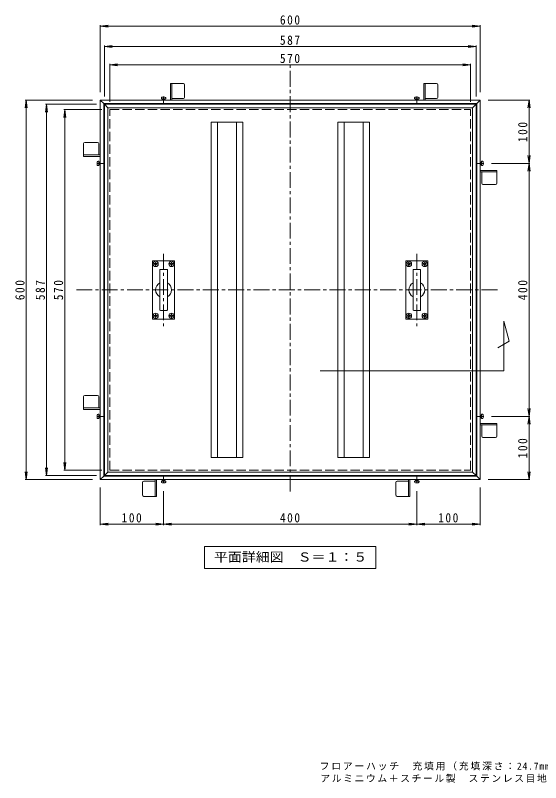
# Model space of a CAD drawing. Units: millimetres on the paper, enlarged 2 times, with parts at other scales. Extents: x -358 to 358, y -275 to 249.
# Drawn here: x -358.1 to -26.3, y -275.2 to 210 of the extents above; entities that cross this region are included whole.
import ezdxf
from ezdxf.enums import TextEntityAlignment as Align

# ---------------------------------------------------------------- set-up
doc = ezdxf.new("R2010")
doc.units = ezdxf.units.MM
doc.header["$LTSCALE"] = 2
doc.linetypes.add('CHAIN1', pattern=[8, 5, -1, 1, -1])
doc.linetypes.add('DASHED3', pattern=[4, 3, -1])
for name, color, linetype, lineweight in [('B-0', 6, 'Continuous', 5), ('B-1', 2, 'DASHED3', 9), ('B-4', 7, 'Continuous', 9), ('B-6', 3, 'Continuous', 9), ('B-7', 2, 'Continuous', 9), ('B-8', 4, 'Continuous', 9), ('D-2', 3, 'Continuous', 9), ('D-4', 7, 'Continuous', 9)]:
    doc.layers.add(name, color=color, linetype=linetype, lineweight=lineweight)
doc.layers.add('F-5_F-5ﾚｲﾔ', color=7, linetype='Continuous')
doc.styles.add('ＭＳ ゴシック', font='')
doc.styles.get('ＭＳ ゴシック').set_extended_font_data('MS Gothic')

msp = doc.modelspace()

# ---------------------------------------------------------------- linework, layer by layer
at = {"layer": 'B-0'}
for p, q in [((-251.939, 166.972), (-260.059, 166.972)), ((-260.059, 166.972), (-260.059, 156.412)), ((-259.139, 166.972), (-259.139, 156.412)), ((-251.139, 158.172), (-251.139, 166.172)), ((-91.939, 166.972), (-100.059, 166.972)), ((-100.059, 166.972), (-100.059, 156.412)), ((-99.139, 166.972), (-99.139, 156.412)), ((-91.139, 158.172), (-91.139, 166.172)), ((-251.939, 157.372), (-259.139, 157.372)), ((-91.939, 157.372), (-99.139, 157.372)), ((-315.019, 128.932), (-315.019, 120.812)), ((-306.219, 129.732), (-314.219, 129.732)), ((-305.419, 128.932), (-305.419, 121.732)), ((-315.019, 121.732), (-304.459, 121.732)), ((-315.019, 120.812), (-304.459, 120.812)), ((-53.899, 112.012), (-64.459, 112.012)), ((-53.899, 103.892), (-53.899, 112.012)), ((-53.899, 111.092), (-64.459, 111.092)), ((-63.499, 103.892), (-63.499, 111.092)), ((-62.699, 103.092), (-54.699, 103.092)), ((-315.019, -31.068), (-315.019, -39.188)), ((-306.219, -30.268), (-314.219, -30.268)), ((-305.419, -31.068), (-305.419, -38.268)), ((-315.019, -38.268), (-304.459, -38.268)), ((-315.019, -39.188), (-304.459, -39.188)), ((-53.899, -47.988), (-64.459, -47.988)), ((-53.899, -56.108), (-53.899, -47.988)), ((-53.899, -48.908), (-64.459, -48.908)), ((-63.499, -56.108), (-63.499, -48.908)), ((-62.699, -56.908), (-54.699, -56.908)), ((-277.779, -85.348), (-277.779, -93.348)), ((-276.979, -84.548), (-269.779, -84.548)), ((-269.779, -94.148), (-269.779, -83.588)), ((-268.859, -94.148), (-268.859, -83.588)), ((-117.779, -85.348), (-117.779, -93.348)), ((-116.979, -84.548), (-109.779, -84.548)), ((-109.779, -94.148), (-109.779, -83.588)), ((-108.859, -94.148), (-108.859, -83.588)), ((-276.979, -94.148), (-268.859, -94.148)), ((-116.979, -94.148), (-108.859, -94.148))]:
    msp.add_line(p, q, dxfattribs=at)
for centre, start, end in [((-251.939, 166.172), 0, 90), ((-91.939, 166.172), 0, 90), ((-251.939, 158.172), 270, 0), ((-91.939, 158.172), 270, 0), ((-314.219, 128.932), 90, 180), ((-306.219, 128.932), 0, 90), ((-62.699, 103.892), 180, 270), ((-54.699, 103.892), 270, 0), ((-314.219, -31.068), 90, 180), ((-306.219, -31.068), 0, 90), ((-62.699, -56.108), 180, 270), ((-54.699, -56.108), 270, 0), ((-276.979, -85.348), 90, 180), ((-116.979, -85.348), 90, 180), ((-276.979, -93.348), 180, 270), ((-116.979, -93.348), 180, 270)]:
    msp.add_arc(centre, 0.8, start, end, dxfattribs=at)
at = {"layer": 'B-1'}
for points in [[(-298.459, -77.588), (-298.459, 150.412), (-70.459, 150.412)], [(-298.459, -77.588), (-70.459, -77.588), (-70.459, 150.412)]]:
    msp.add_lwpolyline(points, dxfattribs=at)
at = {"layer": 'B-4'}
for p, q in [((-304.459, 203.157), (-299.502, 203.81)), ((-64.459, 203.157), (-69.416, 203.81)), ((-304.459, 161.412), (-304.459, 203.757)), ((-304.459, 203.157), (-64.459, 203.157)), ((-304.459, 203.157), (-299.502, 202.505)), ((-64.459, 203.157), (-69.416, 202.505)), ((-64.459, 161.412), (-64.459, 203.757)), ((-301.859, 190.319), (-296.902, 190.972)), ((-301.859, 158.812), (-301.859, 190.919)), ((-301.859, 190.319), (-67.059, 190.319)), ((-301.859, 190.319), (-296.902, 189.667)), ((-67.059, 190.319), (-72.016, 190.972)), ((-67.059, 190.319), (-72.016, 189.667)), ((-67.059, 158.812), (-67.059, 190.919)), ((-298.459, 178.824), (-293.502, 179.477)), ((-298.459, 155.412), (-298.459, 179.424)), ((-298.459, 178.824), (-70.459, 178.824)), ((-298.459, 178.824), (-293.502, 178.172)), ((-70.459, 178.824), (-75.416, 179.477)), ((-70.459, 178.824), (-75.416, 178.172)), ((-70.459, 155.412), (-70.459, 179.424)), ((-351.204, 156.412), (-351.857, 151.455)), ((-309.459, 156.412), (-351.804, 156.412)), ((-351.204, -83.588), (-351.204, 156.412)), ((-351.204, 156.412), (-350.552, 151.455)), ((-59.459, 156.412), (-32.985, 156.412)), ((-33.585, 156.412), (-34.238, 151.455)), ((-33.585, 116.412), (-33.585, 156.412)), ((-33.585, 156.412), (-32.933, 151.455)), ((-338.366, 153.812), (-339.019, 148.855)), ((-306.859, 153.812), (-338.966, 153.812)), ((-338.366, -80.988), (-338.366, 153.812)), ((-338.366, 153.812), (-337.713, 148.855)), ((-326.871, 150.412), (-327.524, 145.455)), ((-303.459, 150.412), (-327.471, 150.412)), ((-326.871, -77.588), (-326.871, 150.412)), ((-326.871, 150.412), (-326.218, 145.455)), ((-33.585, 116.412), (-34.238, 121.37)), ((-33.585, 116.412), (-32.933, 121.37)), ((-57.195, 116.412), (-32.985, 116.412)), ((-33.585, 116.412), (-34.238, 111.455)), ((-33.585, -43.588), (-33.585, 116.412)), ((-33.585, 116.412), (-32.933, 111.455)), ((-33.585, -43.588), (-34.238, -38.63)), ((-33.585, -43.588), (-32.933, -38.63)), ((-57.195, -43.588), (-32.985, -43.588)), ((-33.585, -43.588), (-34.238, -48.545)), ((-33.585, -83.588), (-33.585, -43.588)), ((-33.585, -43.588), (-32.933, -48.545)), ((-326.871, -77.588), (-327.524, -72.63)), ((-326.871, -77.588), (-326.218, -72.63)), ((-338.366, -80.988), (-339.019, -76.03)), ((-338.366, -80.988), (-337.713, -76.03)), ((-303.459, -77.588), (-327.471, -77.588)), ((-351.204, -83.588), (-351.857, -78.63)), ((-351.204, -83.588), (-350.552, -78.63)), ((-306.859, -80.988), (-338.966, -80.988)), ((-33.585, -83.588), (-34.238, -78.63)), ((-33.585, -83.588), (-32.933, -78.63)), ((-309.459, -83.588), (-351.804, -83.588)), ((-59.459, -83.588), (-32.985, -83.588)), ((-304.459, -88.588), (-304.459, -112.297)), ((-264.459, -90.852), (-264.459, -112.297)), ((-104.459, -90.852), (-104.459, -112.297)), ((-64.459, -88.588), (-64.459, -112.297)), ((-304.459, -111.697), (-299.502, -111.044)), ((-264.459, -111.697), (-269.416, -111.044)), ((-264.459, -111.697), (-259.502, -111.044)), ((-104.459, -111.697), (-109.416, -111.044)), ((-104.459, -111.697), (-99.502, -111.044)), ((-64.459, -111.697), (-69.416, -111.044)), ((-304.459, -111.697), (-264.459, -111.697)), ((-304.459, -111.697), (-299.502, -112.349)), ((-264.459, -111.697), (-269.416, -112.349)), ((-264.459, -111.697), (-104.459, -111.697)), ((-264.459, -111.697), (-259.502, -112.349)), ((-104.459, -111.697), (-109.416, -112.349)), ((-104.459, -111.697), (-64.459, -111.697)), ((-104.459, -111.697), (-99.502, -112.349)), ((-64.459, -111.697), (-69.416, -112.349))]:
    msp.add_line(p, q, dxfattribs=at)
msp.add_lwpolyline([(-165.564, -14.863), (-49.6, -14.863), (-49.6, 16.6), (-46.213, 3.959), (-53.372, -0.174)], dxfattribs=at)
at = {"layer": 'B-6'}
for p, q in [((-234.459, 142.412), (-214.459, 142.412)), ((-234.459, -69.588), (-234.459, 142.412)), ((-230.459, -69.588), (-230.459, 142.412)), ((-218.459, -69.588), (-218.459, 142.412)), ((-214.459, -69.588), (-214.459, 142.412)), ((-134.459, 142.412), (-154.459, 142.412)), ((-154.459, -69.588), (-154.459, 142.412)), ((-150.459, -69.588), (-150.459, 142.412)), ((-138.459, -69.588), (-138.459, 142.412)), ((-134.459, -69.588), (-134.459, 142.412)), ((-271.459, 18.212), (-271.459, 54.612)), ((-257.659, 54.812), (-271.259, 54.812)), ((-257.459, 18.212), (-257.459, 54.612)), ((-111.459, 18.212), (-111.459, 54.612)), ((-111.259, 54.812), (-97.659, 54.812)), ((-97.459, 18.212), (-97.459, 54.612)), ((-266.859, 49.012), (-266.859, 23.812)), ((-262.459, 49.412), (-266.459, 49.412)), ((-262.059, 49.012), (-262.059, 23.812)), ((-106.859, 49.012), (-106.859, 23.812)), ((-106.459, 49.412), (-102.459, 49.412)), ((-102.059, 49.012), (-102.059, 23.812)), ((-262.459, 23.412), (-266.459, 23.412)), ((-106.459, 23.412), (-102.459, 23.412)), ((-257.659, 18.012), (-271.259, 18.012)), ((-111.259, 18.012), (-97.659, 18.012)), ((-234.459, -69.588), (-214.459, -69.588)), ((-134.459, -69.588), (-154.459, -69.588))]:
    msp.add_line(p, q, dxfattribs=at)
for centre, radius, start, end in [((-271.259, 54.612), 0.2, 90, 180), ((-257.659, 54.612), 0.2, 0, 90), ((-111.259, 54.612), 0.2, 90, 180), ((-97.659, 54.612), 0.2, 0, 90), ((-266.459, 49.012), 0.4, 90, 180), ((-262.459, 49.012), 0.4, 0, 90), ((-106.459, 49.012), 0.4, 90, 180), ((-102.459, 49.012), 0.4, 0, 90), ((-264.459, 36.412), 5, 118.68561, 241.31439), ((-264.459, 36.412), 5, 298.68498, 61.31502), ((-104.459, 36.412), 5, 118.68561, 241.31439), ((-104.459, 36.412), 5, 298.68498, 61.31502), ((-266.459, 23.812), 0.4, 180, 270), ((-262.459, 23.812), 0.4, 270, 0), ((-106.459, 23.812), 0.4, 180, 270), ((-102.459, 23.812), 0.4, 270, 0), ((-271.259, 18.212), 0.2, 180, 270), ((-257.659, 18.212), 0.2, 270, 0), ((-111.259, 18.212), 0.2, 180, 270), ((-97.659, 18.212), 0.2, 270, 0)]:
    msp.add_arc(centre, radius, start, end, dxfattribs=at)
at = {"layer": 'B-7'}
for p, q in [((-269.658, 53.772), (-269.666, 53.312)), ((-269.26, 53.772), (-269.658, 53.772)), ((-269.26, 53.772), (-269.252, 53.312)), ((-259.658, 53.772), (-259.666, 53.312)), ((-259.658, 53.772), (-259.26, 53.772)), ((-259.26, 53.772), (-259.252, 53.312)), ((-109.658, 53.772), (-109.666, 53.312)), ((-109.26, 53.772), (-109.658, 53.772)), ((-109.26, 53.772), (-109.252, 53.312)), ((-99.658, 53.772), (-99.667, 53.312)), ((-99.658, 53.772), (-99.26, 53.772)), ((-99.26, 53.772), (-99.252, 53.312)), ((-270.419, 53.012), (-269.959, 53.02)), ((-270.419, 53.012), (-270.419, 52.613)), ((-270.419, 52.613), (-269.959, 52.605)), ((-269.959, 53.02), (-269.759, 53.113)), ((-269.959, 52.605), (-269.759, 52.512)), ((-269.666, 53.312), (-269.759, 53.113)), ((-269.666, 52.313), (-269.759, 52.512)), ((-269.658, 51.852), (-269.666, 52.313)), ((-269.26, 51.852), (-269.658, 51.852)), ((-269.26, 51.852), (-269.252, 52.313)), ((-269.252, 53.312), (-269.159, 53.113)), ((-269.252, 52.313), (-269.159, 52.512)), ((-268.959, 53.02), (-269.159, 53.113)), ((-268.959, 52.605), (-269.159, 52.512)), ((-268.499, 53.012), (-268.959, 53.02)), ((-260.419, 53.012), (-259.959, 53.02)), ((-259.959, 53.02), (-259.759, 53.113)), ((-259.959, 52.605), (-259.759, 52.512)), ((-259.666, 53.312), (-259.759, 53.113)), ((-259.666, 52.313), (-259.759, 52.512)), ((-259.658, 51.852), (-259.666, 52.313)), ((-259.658, 51.852), (-259.26, 51.852)), ((-259.26, 51.852), (-259.252, 52.313)), ((-259.252, 53.312), (-259.159, 53.113)), ((-259.252, 52.313), (-259.159, 52.512)), ((-258.959, 53.02), (-259.159, 53.113)), ((-258.959, 52.605), (-259.159, 52.512)), ((-258.499, 53.012), (-258.959, 53.02)), ((-258.499, 52.613), (-258.959, 52.605)), ((-258.499, 53.012), (-258.499, 52.613)), ((-110.419, 53.012), (-109.959, 53.02)), ((-110.419, 53.012), (-110.419, 52.613)), ((-110.419, 52.613), (-109.959, 52.605)), ((-109.959, 53.02), (-109.759, 53.113)), ((-109.959, 52.605), (-109.759, 52.512)), ((-109.666, 53.312), (-109.759, 53.113)), ((-109.666, 52.313), (-109.759, 52.512)), ((-109.658, 51.852), (-109.666, 52.313)), ((-109.26, 51.852), (-109.658, 51.852)), ((-109.26, 51.852), (-109.252, 52.313)), ((-109.252, 53.312), (-109.159, 53.113)), ((-109.252, 52.313), (-109.159, 52.512)), ((-108.959, 53.02), (-109.159, 53.113)), ((-108.959, 52.605), (-109.159, 52.512)), ((-108.499, 53.012), (-108.959, 53.02)), ((-100.419, 53.012), (-99.959, 53.02)), ((-99.959, 53.02), (-99.759, 53.113)), ((-99.959, 52.605), (-99.759, 52.512)), ((-99.667, 53.312), (-99.759, 53.113)), ((-99.667, 52.313), (-99.759, 52.512)), ((-99.658, 51.852), (-99.667, 52.313)), ((-99.658, 51.852), (-99.26, 51.852)), ((-99.26, 51.852), (-99.252, 52.313)), ((-99.252, 53.312), (-99.159, 53.113)), ((-99.252, 52.313), (-99.159, 52.512)), ((-98.959, 53.02), (-99.159, 53.113)), ((-98.959, 52.605), (-99.159, 52.512)), ((-98.499, 53.012), (-98.959, 53.02)), ((-98.499, 52.613), (-98.959, 52.605)), ((-98.499, 53.012), (-98.499, 52.613)), ((-270.419, 20.212), (-269.959, 20.22)), ((-270.419, 19.813), (-270.419, 20.212)), ((-270.419, 19.813), (-269.959, 19.805)), ((-269.959, 20.22), (-269.759, 20.313)), ((-269.959, 19.805), (-269.759, 19.712)), ((-269.666, 20.512), (-269.759, 20.313)), ((-269.666, 19.513), (-269.759, 19.712)), ((-269.658, 20.972), (-269.666, 20.512)), ((-269.658, 19.052), (-269.666, 19.513)), ((-269.26, 20.972), (-269.658, 20.972)), ((-269.26, 20.972), (-269.252, 20.512)), ((-269.26, 19.052), (-269.252, 19.513)), ((-269.252, 20.512), (-269.159, 20.313)), ((-269.252, 19.513), (-269.159, 19.712)), ((-268.959, 20.22), (-269.159, 20.313)), ((-268.959, 19.805), (-269.159, 19.712)), ((-268.499, 19.813), (-268.959, 19.805)), ((-260.419, 19.813), (-259.959, 19.805)), ((-259.959, 20.22), (-259.759, 20.313)), ((-259.959, 19.805), (-259.759, 19.712)), ((-259.666, 20.512), (-259.759, 20.313)), ((-259.666, 19.513), (-259.759, 19.712)), ((-259.658, 20.972), (-259.666, 20.512)), ((-259.658, 19.052), (-259.666, 19.513)), ((-259.658, 20.972), (-259.26, 20.972)), ((-259.26, 20.972), (-259.252, 20.512)), ((-259.26, 19.052), (-259.252, 19.513)), ((-259.252, 20.512), (-259.159, 20.313)), ((-259.252, 19.513), (-259.159, 19.712)), ((-258.959, 20.22), (-259.159, 20.313)), ((-258.959, 19.805), (-259.159, 19.712)), ((-258.499, 20.212), (-258.959, 20.22)), ((-258.499, 19.813), (-258.959, 19.805)), ((-258.499, 19.813), (-258.499, 20.212)), ((-110.419, 20.212), (-109.959, 20.22)), ((-110.419, 19.813), (-110.419, 20.212)), ((-110.419, 19.813), (-109.959, 19.805)), ((-109.959, 20.22), (-109.759, 20.313)), ((-109.959, 19.805), (-109.759, 19.712)), ((-109.666, 20.512), (-109.759, 20.313)), ((-109.666, 19.513), (-109.759, 19.712)), ((-109.658, 20.972), (-109.666, 20.512)), ((-109.658, 19.052), (-109.666, 19.513)), ((-109.26, 20.972), (-109.658, 20.972)), ((-109.26, 20.972), (-109.252, 20.512)), ((-109.26, 19.052), (-109.252, 19.513)), ((-109.252, 20.512), (-109.159, 20.313)), ((-109.252, 19.513), (-109.159, 19.712)), ((-108.959, 20.22), (-109.159, 20.313)), ((-108.959, 19.805), (-109.159, 19.712)), ((-108.499, 19.813), (-108.959, 19.805)), ((-100.419, 19.813), (-99.959, 19.805)), ((-99.959, 20.22), (-99.759, 20.313)), ((-99.959, 19.805), (-99.759, 19.712)), ((-99.667, 20.512), (-99.759, 20.313)), ((-99.667, 19.513), (-99.759, 19.712)), ((-99.658, 20.972), (-99.667, 20.512)), ((-99.658, 19.052), (-99.667, 19.513)), ((-99.658, 20.972), (-99.26, 20.972)), ((-99.26, 20.972), (-99.252, 20.512)), ((-99.26, 19.052), (-99.252, 19.513)), ((-99.252, 20.512), (-99.159, 20.313)), ((-99.252, 19.513), (-99.159, 19.712)), ((-98.959, 20.22), (-99.159, 20.313)), ((-98.959, 19.805), (-99.159, 19.712)), ((-98.499, 20.212), (-98.959, 20.22)), ((-98.499, 19.813), (-98.959, 19.805)), ((-98.499, 19.813), (-98.499, 20.212)), ((-269.26, 19.052), (-269.658, 19.052)), ((-259.658, 19.052), (-259.26, 19.052)), ((-109.26, 19.052), (-109.658, 19.052)), ((-99.658, 19.052), (-99.26, 19.052))]:
    msp.add_line(p, q, dxfattribs=at)
for points in [[(-268.499, 53.012), (-268.499, 52.613), (-268.959, 52.605)], [(-260.419, 53.012), (-260.419, 52.613), (-259.959, 52.605)], [(-108.499, 53.012), (-108.499, 52.613), (-108.959, 52.605)], [(-100.419, 53.012), (-100.419, 52.613), (-99.959, 52.605)], [(-268.499, 19.813), (-268.499, 20.212), (-268.959, 20.22)], [(-260.419, 19.813), (-260.419, 20.212), (-259.959, 20.22)], [(-108.499, 19.813), (-108.499, 20.212), (-108.959, 20.22)], [(-100.419, 19.813), (-100.419, 20.212), (-99.959, 20.22)]]:
    msp.add_lwpolyline(points, dxfattribs=at)
for centre in [(-269.459, 52.812), (-259.459, 52.812), (-109.459, 52.812), (-99.459, 52.812), (-269.459, 20.012), (-259.459, 20.012), (-109.459, 20.012), (-99.459, 20.012)]:
    msp.add_circle(centre, 1.68, dxfattribs=at)
at = {"layer": 'B-8', "linetype": 'CHAIN1'}
for p, q in [((-184.459, -91.11), (-184.459, 179.835)), ((-264.459, 154.514), (-264.459, 158.677)), ((-104.459, 154.514), (-104.459, 158.677)), ((-302.561, 116.412), (-306.724, 116.412)), ((-66.358, 116.412), (-62.195, 116.412)), ((-264.459, 59.253), (-264.459, 13.572)), ((-104.459, 59.253), (-104.459, 13.572)), ((-53.566, 36.412), (-319.97, 36.412)), ((-302.561, -43.588), (-306.724, -43.588)), ((-66.358, -43.588), (-62.195, -43.588)), ((-264.459, -81.689), (-264.459, -85.852)), ((-104.459, -81.689), (-104.459, -85.852))]:
    msp.add_line(p, q, dxfattribs=at)
at = {"layer": 'B-8'}
for p, q in [((-304.459, 156.412), (-302.259, 154.212)), ((-304.459, 156.412), (-64.459, 156.412)), ((-304.459, -83.588), (-304.459, 156.412)), ((-265.859, 157.812), (-265.859, 157.292)), ((-263.579, 158.332), (-265.339, 158.332)), ((-265.259, 156.412), (-265.259, 157.292)), ((-265.059, 156.412), (-265.059, 157.292)), ((-263.859, 157.292), (-263.859, 156.412)), ((-263.659, 157.292), (-263.659, 156.412)), ((-105.859, 157.812), (-105.859, 157.292)), ((-103.579, 158.332), (-105.339, 158.332)), ((-105.259, 156.412), (-105.259, 157.292)), ((-105.059, 156.412), (-105.059, 157.292)), ((-103.859, 157.292), (-103.859, 156.412)), ((-103.659, 157.292), (-103.659, 156.412)), ((-64.459, 156.412), (-66.659, 154.212)), ((-302.259, -81.388), (-302.259, 154.212)), ((-302.259, 154.212), (-66.659, 154.212)), ((-301.859, 153.812), (-299.659, 151.612)), ((-301.859, -80.988), (-301.859, 153.812)), ((-301.859, 153.812), (-67.059, 153.812)), ((-299.659, -78.787), (-299.659, 151.612)), ((-299.659, 151.612), (-69.259, 151.612)), ((-67.059, 153.812), (-69.259, 151.612)), ((-306.379, 117.292), (-306.379, 115.532)), ((-305.339, 117.212), (-304.459, 117.212)), ((-305.339, 117.012), (-304.459, 117.012)), ((-64.459, 117.212), (-63.579, 117.212)), ((-64.459, 117.012), (-63.579, 117.012)), ((-63.059, 117.812), (-63.579, 117.812)), ((-62.539, 115.532), (-62.539, 117.292)), ((-305.859, 115.012), (-305.339, 115.012)), ((-304.459, 115.812), (-305.339, 115.812)), ((-304.459, 115.612), (-305.339, 115.612)), ((-63.579, 115.812), (-64.459, 115.812)), ((-63.579, 115.612), (-64.459, 115.612)), ((-306.379, -42.708), (-306.379, -44.468)), ((-305.339, -42.788), (-304.459, -42.788)), ((-305.339, -42.988), (-304.459, -42.988)), ((-64.459, -42.788), (-63.579, -42.788)), ((-64.459, -42.988), (-63.579, -42.988)), ((-63.059, -42.188), (-63.579, -42.188)), ((-62.539, -44.467), (-62.539, -42.708)), ((-305.859, -44.988), (-305.339, -44.988)), ((-304.459, -44.188), (-305.339, -44.188)), ((-304.459, -44.388), (-305.339, -44.388)), ((-63.579, -44.188), (-64.459, -44.188)), ((-63.579, -44.388), (-64.459, -44.388)), ((-304.459, -83.588), (-302.259, -81.388)), ((-301.859, -80.988), (-299.659, -78.787)), ((-67.059, -80.988), (-69.259, -78.787)), ((-64.459, -83.588), (-66.659, -81.388)), ((-265.339, -85.507), (-263.579, -85.507)), ((-265.259, -84.468), (-265.259, -83.588)), ((-265.059, -84.468), (-265.059, -83.588)), ((-263.859, -83.588), (-263.859, -84.468)), ((-263.659, -83.588), (-263.659, -84.468)), ((-263.059, -84.988), (-263.059, -84.468)), ((-105.339, -85.507), (-103.579, -85.507)), ((-105.259, -84.468), (-105.259, -83.588)), ((-105.059, -84.468), (-105.059, -83.588)), ((-103.859, -83.588), (-103.859, -84.468)), ((-103.659, -83.588), (-103.659, -84.468)), ((-103.059, -84.988), (-103.059, -84.468))]:
    msp.add_line(p, q, dxfattribs=at)
for points in [[(-304.459, -83.588), (-64.459, -83.588), (-64.459, 156.412)], [(-265.859, 157.292), (-263.059, 157.292), (-263.059, 157.812)], [(-105.859, 157.292), (-103.059, 157.292), (-103.059, 157.812)], [(-302.259, -81.388), (-66.659, -81.388), (-66.659, 154.212)], [(-301.859, -80.988), (-67.059, -80.988), (-67.059, 153.812)], [(-299.659, -78.787), (-69.259, -78.787), (-69.259, 151.612)], [(-305.339, 115.012), (-305.339, 117.812), (-305.859, 117.812)], [(-63.579, 117.812), (-63.579, 115.012), (-63.059, 115.012)], [(-305.339, -44.988), (-305.339, -42.188), (-305.859, -42.188)], [(-63.579, -42.188), (-63.579, -44.988), (-63.059, -44.988)], [(-263.059, -84.468), (-265.859, -84.468), (-265.859, -84.988)], [(-103.059, -84.468), (-105.859, -84.468), (-105.859, -84.988)]]:
    msp.add_lwpolyline(points, dxfattribs=at)
for centre, start, end in [((-265.339, 157.812), 89.99194, 180.00269), ((-263.579, 157.812), 359.99931, 88.65263), ((-105.339, 157.812), 89.99194, 180.00269), ((-103.579, 157.812), 359.99931, 88.65263), ((-305.859, 117.292), 89.99931, 178.65263), ((-63.059, 117.292), 359.99194, 90.00269), ((-305.859, 115.532), 179.99194, 270.00269), ((-63.059, 115.532), 269.99931, 358.65263), ((-305.859, -42.708), 89.99931, 178.65263), ((-63.059, -42.708), 359.99194, 90.00269), ((-305.859, -44.468), 179.99194, 270.00269), ((-63.059, -44.467), 269.99931, 358.65263), ((-265.339, -84.988), 179.99931, 268.65263), ((-263.579, -84.988), 269.99194, 0.00269), ((-105.339, -84.988), 179.99931, 268.65263), ((-103.579, -84.988), 269.99194, 0.00269)]:
    msp.add_arc(centre, 0.52, start, end, dxfattribs=at)
at = {"layer": 'D-4'}
msp.add_lwpolyline([(-238.524, -139.842), (-238.524, -125.89), (-130.394, -125.89), (-130.394, -139.842)], close=True, dxfattribs=at)

# ---------------------------------------------------------------- texts
at = {"layer": 'B-4', "color": 2, "char_height": 5.865, "attachment_point": 7, "style": 'ＭＳ ゴシック'}
for s, insert in [('\\T1.27;\\W0.9;600', (-190.959, 204.157)), ('\\T1.27;\\W0.9;587', (-190.959, 191.319)), ('\\T1.27;\\W0.9;570', (-190.959, 179.824)), ('\\T1.27;\\W0.9;100', (-290.959, -110.697)), ('\\T1.27;\\W0.9;400', (-190.959, -110.697)), ('\\T1.27;\\W0.9;100', (-90.959, -110.697))]:
    msp.add_mtext(s, dxfattribs=dict(at, insert=insert))
at = {"layer": 'B-4', "color": 2, "char_height": 5.865, "attachment_point": 7, "rotation": 90, "style": 'ＭＳ ゴシック'}
for s, insert in [('\\T1.27;\\W0.9;100', (-34.585, 129.912)), ('\\T1.27;\\W0.9;600', (-352.204, 29.912)), ('\\T1.27;\\W0.9;587', (-339.366, 29.912)), ('\\T1.27;\\W0.9;570', (-327.871, 29.912)), ('\\T1.27;\\W0.9;400', (-34.585, 29.912)), ('\\T1.27;\\W0.9;100', (-34.585, -70.088))]:
    msp.add_mtext(s, dxfattribs=dict(at, insert=insert))
at = {"layer": 'D-2', "color": 2, "style": 'ＭＳ ゴシック', "width": 1.1}
msp.add_text('平面詳細図\u3000Ｓ＝１：５', height=5.865, dxfattribs=at).set_placement((-232.589, -137.175), align=Align.BOTTOM_LEFT)
at = {"layer": 'F-5_F-5ﾚｲﾔ', "char_height": 4.399, "attachment_point": 7, "style": 'ＭＳ ゴシック'}
for s, insert in [('\\T1.19;フロアーハッチ\u3000充填用（充填深さ：24.7mm）屋内用\u3000一般形', (-165.839, -267.527)), ('\\T1.17;アルミニウム＋スチール製\u3000ステンレス目地\u3000ＭＡＥＯ－Ｍ－６００', (-165.415, -275.201))]:
    msp.add_mtext(s, dxfattribs=dict(at, insert=insert))

doc.saveas('drawing.dxf')
